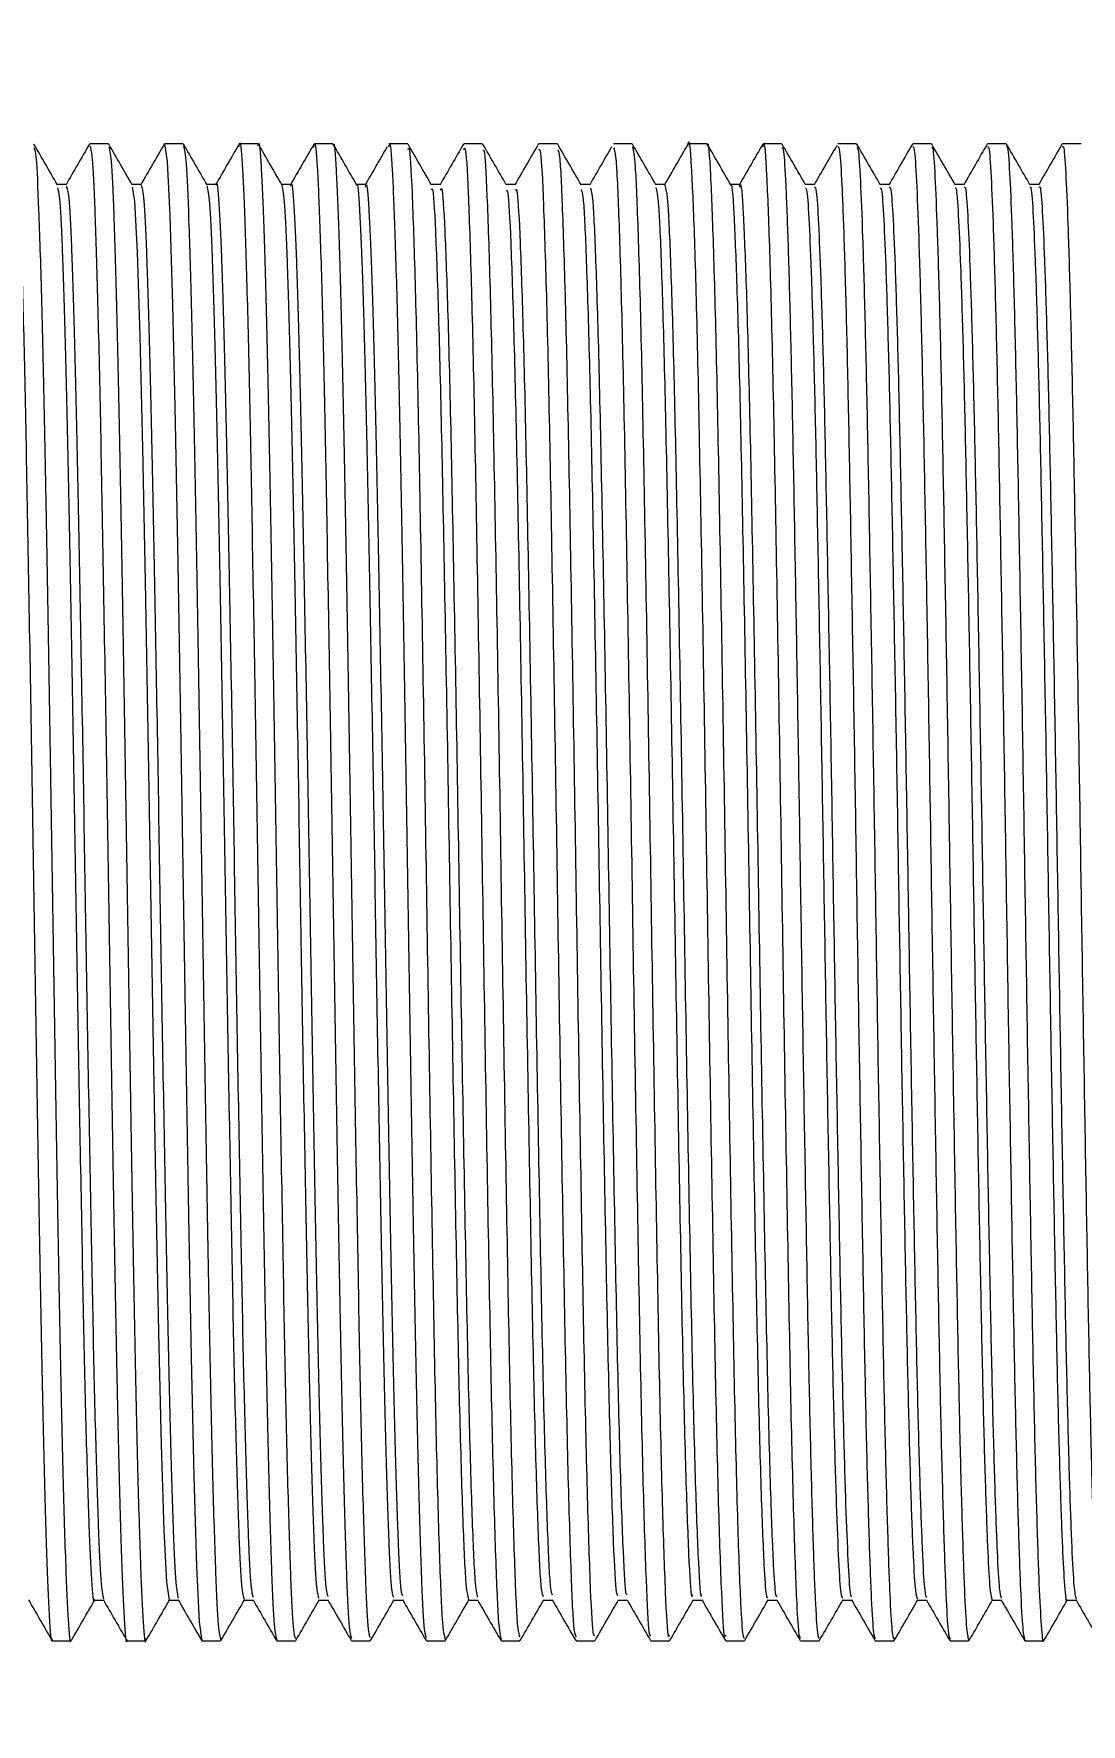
# Model space of a CAD drawing. Header units: millimetres. Extents: x 6878 to 9473, y 4568 to 6402.
# Drawn here: x 7124.35 to 7151.81, y 5615.6 to 5659.89 of the extents above; entities that cross this region are included whole.
import ezdxf

# ---------------------------------------------------------------- set-up
doc = ezdxf.new("R2010")
doc.units = ezdxf.units.MM
doc.header["$LTSCALE"] = 10
doc.styles.add('SLDTEXTSTYLE0', font='TXT', dxfattribs={"width": 0.75})
doc.dimstyles.new('SLDDIMSTYLE16', dxfattribs={"dimscale": 15, "dimtxt": 2.116667, "dimasz": 1.5, "dimexe": 0, "dimexo": 0.0625, "dimgap": 0.529167, "dimtad": 1, "dimdec": 0, "dimrnd": 1e-09, "dimzin": 12, "dimdsep": 46, "dimtxsty": 'SLDTEXTSTYLE0', "dimcen": 0.09, "dimadec": 0, "dimazin": 3, "dimtfac": 1, "dimtdec": 0, "dimtmove": 0, "dimatfit": 0, "dimfxl": 1, "dimfrac": 2, "dimtolj": 1, "dimtzin": 12, "dimarcsym": 0})

# ---------------------------------------------------------------- blocks, each defined once
blk = doc.blocks.new('*D23')
at = {"color": 0, "lineweight": -2, "transparency": 16777216}
for p, q in [((7100.322, 5618.72), (7100.322, 5708.277)), ((7153.82, 5708.277), (7122.822, 5708.277)), ((7176.32, 5638.333), (7176.32, 5708.277))]:
    blk.add_line(p, q, dxfattribs=at)
at = {"color": 0, "transparency": 16777216}
for points in [[(7122.822, 5712.027), (7122.822, 5704.527), (7100.322, 5708.277)], [(7153.82, 5712.027), (7153.82, 5704.527), (7176.32, 5708.277)]]:
    blk.add_solid(points, dxfattribs=at)
at = {"layer": 'Defpoints', "color": 0, "transparency": 16777216}
for p in [(7100.322, 5708.277), (7176.32, 5637.395), (7100.322, 5617.783)]:
    blk.add_point(p, dxfattribs=at)
at = {"color": 0, "transparency": 16777216, "insert": (7144.422, 5732.089), "char_height": 31.75, "attachment_point": 5, "style": 'SLDTEXTSTYLE0'}
blk.add_mtext('\\A1;76', dxfattribs=at)
blk = doc.blocks.new('*D25')
at = {"color": 0, "lineweight": -2, "transparency": 16777216}
for p, q in [((7155.727, 5636.458), (7155.727, 5515.533)), ((7100.322, 5616.845), (7100.322, 5515.533)), ((7077.822, 5515.533), (6957.106, 5515.533)), ((7155.727, 5515.533), (7100.322, 5515.533)), ((7178.227, 5515.533), (7200.727, 5515.533))]:
    blk.add_line(p, q, dxfattribs=at)
at = {"color": 0, "transparency": 16777216}
for points in [[(7077.822, 5519.283), (7077.822, 5511.783), (7100.322, 5515.533)], [(7178.227, 5519.283), (7178.227, 5511.783), (7155.727, 5515.533)]]:
    blk.add_solid(points, dxfattribs=at)
at = {"layer": 'Defpoints', "color": 0, "transparency": 16777216}
for p in [(7155.727, 5637.395), (7100.322, 5617.783), (7100.322, 5515.533)]:
    blk.add_point(p, dxfattribs=at)
at = {"color": 0, "transparency": 16777216, "insert": (6984.888, 5539.346), "char_height": 31.75, "attachment_point": 5, "style": 'SLDTEXTSTYLE0'}
blk.add_mtext('\\A1;55', dxfattribs=at)

msp = doc.modelspace()

# ---------------------------------------------------------------- linework, layer by layer
at = {"lineweight": 0}
for p, q in [((7126.308, 5657.008), (7125.818, 5657.008)), ((7128.27, 5657.008), (7127.779, 5657.008)), ((7130.231, 5657.008), (7129.741, 5657.008)), ((7132.192, 5657.008), (7131.702, 5657.008)), ((7134.153, 5657.008), (7133.663, 5657.008)), ((7136.114, 5657.008), (7135.624, 5657.008)), ((7138.076, 5657.008), (7137.585, 5657.008)), ((7140.037, 5657.008), (7139.547, 5657.008)), ((7141.998, 5657.008), (7141.508, 5657.008)), ((7143.96, 5657.008), (7143.469, 5657.008)), ((7145.921, 5657.008), (7145.43, 5657.008)), ((7147.882, 5657.008), (7147.392, 5657.008)), ((7149.843, 5657.008), (7149.353, 5657.008)), ((7151.805, 5657.008), (7151.314, 5657.008)), ((7125.205, 5655.946), (7124.965, 5655.946)), ((7127.166, 5655.946), (7126.926, 5655.946)), ((7129.128, 5655.946), (7128.887, 5655.946)), ((7131.089, 5655.946), (7130.848, 5655.946)), ((7133.05, 5655.946), (7132.81, 5655.946)), ((7135.011, 5655.946), (7134.771, 5655.946)), ((7136.973, 5655.946), (7136.732, 5655.946)), ((7138.934, 5655.946), (7138.693, 5655.946)), ((7140.895, 5655.946), (7140.655, 5655.946)), ((7142.856, 5655.946), (7142.616, 5655.946)), ((7144.818, 5655.946), (7144.577, 5655.946)), ((7146.779, 5655.946), (7146.538, 5655.946)), ((7148.74, 5655.946), (7148.5, 5655.946)), ((7150.701, 5655.946), (7150.461, 5655.946)), ((7125.941, 5618.844), (7126.181, 5618.844)), ((7127.902, 5618.844), (7128.142, 5618.844)), ((7129.863, 5618.844), (7130.104, 5618.844)), ((7131.824, 5618.844), (7132.065, 5618.844)), ((7133.786, 5618.844), (7134.026, 5618.844)), ((7135.747, 5618.844), (7135.987, 5618.844)), ((7137.708, 5618.844), (7137.949, 5618.844)), ((7139.669, 5618.844), (7139.91, 5618.844)), ((7141.631, 5618.844), (7141.871, 5618.844)), ((7143.592, 5618.844), (7143.832, 5618.844)), ((7145.553, 5618.844), (7145.794, 5618.844)), ((7147.514, 5618.844), (7147.755, 5618.844)), ((7149.476, 5618.844), (7149.716, 5618.844)), ((7151.437, 5618.844), (7151.677, 5618.844)), ((7124.837, 5617.783), (7125.328, 5617.783)), ((7126.799, 5617.783), (7127.289, 5617.783)), ((7128.76, 5617.783), (7129.25, 5617.783)), ((7130.721, 5617.783), (7131.211, 5617.783)), ((7132.682, 5617.783), (7133.173, 5617.783)), ((7134.644, 5617.783), (7135.134, 5617.783)), ((7136.605, 5617.783), (7137.095, 5617.783)), ((7138.566, 5617.783), (7139.057, 5617.783)), ((7140.527, 5617.783), (7141.018, 5617.783)), ((7142.489, 5617.783), (7142.979, 5617.783)), ((7144.45, 5617.783), (7144.94, 5617.783)), ((7146.411, 5617.783), (7146.902, 5617.783)), ((7148.372, 5617.783), (7148.863, 5617.783)), ((7150.334, 5617.783), (7150.824, 5617.783))]:
    msp.add_line(p, q, dxfattribs=at)
at = {"lineweight": 0, "flags": 128}
for points in [[(7127.77, 5656.959), (7127.777, 5657.007), (7127.848, 5656.545), (7127.916, 5655.133), (7127.988, 5652.803), (7128.058, 5649.703), (7128.127, 5646.014), (7128.199, 5641.836), (7128.268, 5637.474), (7128.338, 5633.111), (7128.41, 5628.921), (7128.478, 5625.211), (7128.549, 5622.087), (7128.62, 5619.726), (7128.689, 5618.281), (7128.76, 5617.783), (7128.76, 5617.783)], [(7126.93, 5655.873), (7126.99, 5655.508), (7127.058, 5654.173), (7127.13, 5651.969), (7127.2, 5649.037), (7127.269, 5645.547), (7127.341, 5641.596), (7127.41, 5637.47), (7127.48, 5633.343), (7127.552, 5629.38), (7127.62, 5625.871), (7127.691, 5622.916), (7127.762, 5620.683), (7127.831, 5619.315), (7127.902, 5618.844), (7127.902, 5618.844)]]:
    msp.add_lwpolyline(points, dxfattribs=at)
at = {"lineweight": 0}
for points, knots in [([(7124.969, 5655.938), (7124.867, 5656.115), (7124.663, 5656.469), (7124.458, 5656.823), (7124.356, 5657)], [0, 0, 0, 0, 0.499996, 1, 1, 1, 1]), ([(7125.809, 5657), (7125.707, 5656.823), (7125.502, 5656.469), (7125.298, 5656.115), (7125.196, 5655.938)], [0, 0, 0, 0, 0.500004, 1, 1, 1, 1]), ([(7125.818, 5656.959), (7125.839, 5656.902), (7125.884, 5656.782), (7125.949, 5655.394), (7126.021, 5653.141), (7126.092, 5650.065), (7126.16, 5646.359), (7126.232, 5642.202), (7126.302, 5637.799), (7126.371, 5633.376), (7126.443, 5629.161), (7126.512, 5625.354), (7126.582, 5622.161), (7126.654, 5619.711), (7126.722, 5618.257), (7126.771, 5617.642), (7126.797, 5617.805), (7126.799, 5617.816)], [0, 0, 0, 0, 0.064136, 0.13513, 0.207111, 0.278914, 0.349973, 0.422068, 0.493606, 0.564871, 0.637001, 0.708233, 0.779808, 0.851893, 0.922937, 0.994766, 1, 1, 1, 1]), ([(7126.931, 5655.938), (7126.828, 5656.115), (7126.624, 5656.469), (7126.419, 5656.823), (7126.317, 5657)], [0, 0, 0, 0, 0.499996, 1, 1, 1, 1]), ([(7127.77, 5657), (7127.668, 5656.823), (7127.464, 5656.469), (7127.259, 5656.115), (7127.157, 5655.938)], [0, 0, 0, 0, 0.500004, 1, 1, 1, 1]), ([(7128.892, 5655.938), (7128.79, 5656.115), (7128.585, 5656.469), (7128.381, 5656.823), (7128.278, 5657)], [0, 0, 0, 0, 0.499996, 1, 1, 1, 1]), ([(7128.278, 5656.959), (7128.3, 5656.858), (7128.345, 5656.645), (7128.411, 5655.118), (7128.483, 5652.74), (7128.554, 5649.562), (7128.622, 5645.777), (7128.694, 5641.572), (7128.763, 5637.153), (7128.833, 5632.745), (7128.905, 5628.576), (7128.973, 5624.849), (7129.044, 5621.748), (7129.116, 5619.462), (7129.182, 5618.029), (7129.228, 5617.886), (7129.25, 5617.816)], [0, 0, 0, 0, 0.0660602, 0.1377315, 0.2104566, 0.2827331, 0.3545698, 0.4273536, 0.4993175, 0.5714518, 0.6442146, 0.7159468, 0.7883611, 0.8610235, 0.9326642, 1, 1, 1, 1]), ([(7129.732, 5657), (7129.629, 5656.823), (7129.425, 5656.469), (7129.22, 5656.115), (7129.118, 5655.938)], [0, 0, 0, 0, 0.500004, 1, 1, 1, 1]), ([(7129.732, 5656.932), (7129.735, 5656.96), (7129.763, 5657.163), (7129.814, 5656.581), (7129.882, 5655.149), (7129.954, 5652.732), (7130.025, 5649.564), (7130.093, 5645.776), (7130.165, 5641.572), (7130.234, 5637.153), (7130.304, 5632.745), (7130.376, 5628.576), (7130.444, 5624.849), (7130.515, 5621.748), (7130.587, 5619.462), (7130.653, 5618.029), (7130.699, 5617.886), (7130.721, 5617.816)], [0, 0, 0, 0, 0.011571, 0.082792, 0.153179, 0.224601, 0.295583, 0.366133, 0.437613, 0.508287, 0.579129, 0.650589, 0.721036, 0.792153, 0.863513, 0.933871, 1, 1, 1, 1]), ([(7130.231, 5656.959), (7130.233, 5656.975), (7130.26, 5657.135), (7130.31, 5656.498), (7130.378, 5655.005), (7130.45, 5652.526), (7130.52, 5649.307), (7130.588, 5645.482), (7130.661, 5641.256), (7130.73, 5636.829), (7130.8, 5632.432), (7130.872, 5628.288), (7130.94, 5624.601), (7131.011, 5621.551), (7131.082, 5619.331), (7131.147, 5617.988), (7131.191, 5617.89), (7131.211, 5617.845)], [0, 0, 0, 0, 0.007853, 0.079644, 0.150711, 0.22281, 0.294332, 0.365612, 0.437741, 0.50896, 0.58055, 0.652631, 0.723669, 0.79551, 0.867464, 0.93846, 1, 1, 1, 1]), ([(7130.853, 5655.938), (7130.751, 5656.115), (7130.546, 5656.469), (7130.342, 5656.823), (7130.24, 5657)], [0, 0, 0, 0, 0.499996, 1, 1, 1, 1]), ([(7131.693, 5657), (7131.591, 5656.823), (7131.386, 5656.469), (7131.182, 5656.115), (7131.079, 5655.938)], [0, 0, 0, 0, 0.500004, 1, 1, 1, 1]), ([(7131.693, 5656.91), (7131.698, 5656.947), (7131.728, 5657.142), (7131.781, 5656.51), (7131.849, 5655.001), (7131.921, 5652.527), (7131.991, 5649.307), (7132.059, 5645.482), (7132.132, 5641.256), (7132.2, 5636.829), (7132.271, 5632.432), (7132.343, 5628.288), (7132.411, 5624.601), (7132.482, 5621.551), (7132.553, 5619.331), (7132.618, 5617.988), (7132.662, 5617.89), (7132.682, 5617.845)], [0, 0, 0, 0, 0.016786, 0.08793, 0.158357, 0.229807, 0.300685, 0.371323, 0.442803, 0.513381, 0.584327, 0.655759, 0.726157, 0.797351, 0.868657, 0.939014, 1, 1, 1, 1]), ([(7132.201, 5656.973), (7132.202, 5656.979), (7132.227, 5657.1), (7132.276, 5656.409), (7132.344, 5654.856), (7132.416, 5652.315), (7132.486, 5649.048), (7132.555, 5645.186), (7132.627, 5640.938), (7132.696, 5636.506), (7132.766, 5632.119), (7132.838, 5628.001), (7132.906, 5624.356), (7132.977, 5621.359), (7133.049, 5619.205), (7133.111, 5617.949), (7133.154, 5617.893), (7133.173, 5617.868)], [0, 0, 0, 0, 0.004187, 0.07654, 0.148308, 0.221078, 0.293133, 0.365165, 0.437938, 0.50972, 0.582054, 0.65475, 0.726399, 0.798959, 0.871499, 0.943156, 1, 1, 1, 1]), ([(7132.814, 5655.938), (7132.712, 5656.115), (7132.508, 5656.469), (7132.303, 5656.823), (7132.201, 5657)], [0, 0, 0, 0, 0.499995, 1, 1, 1, 1]), ([(7133.663, 5656.933), (7133.667, 5656.957), (7133.695, 5657.109), (7133.747, 5656.422), (7133.815, 5654.852), (7133.887, 5652.316), (7133.957, 5649.047), (7134.026, 5645.186), (7134.098, 5640.938), (7134.167, 5636.506), (7134.237, 5632.119), (7134.309, 5628.001), (7134.377, 5624.356), (7134.448, 5621.359), (7134.52, 5619.205), (7134.582, 5617.949), (7134.625, 5617.893), (7134.644, 5617.868)], [0, 0, 0, 0, 0.013098, 0.084803, 0.155929, 0.228048, 0.299458, 0.370846, 0.442967, 0.514107, 0.585794, 0.65784, 0.728847, 0.800758, 0.872649, 0.943664, 1, 1, 1, 1]), ([(7134.776, 5655.938), (7134.673, 5656.115), (7134.469, 5656.469), (7134.264, 5656.823), (7134.162, 5657)], [0, 0, 0, 0, 0.499996, 1, 1, 1, 1]), ([(7135.615, 5657), (7135.513, 5656.823), (7135.309, 5656.469), (7135.104, 5656.115), (7135.002, 5655.938)], [0, 0, 0, 0, 0.500004, 1, 1, 1, 1]), ([(7136.737, 5655.938), (7136.635, 5656.115), (7136.43, 5656.469), (7136.226, 5656.823), (7136.124, 5657)], [0, 0, 0, 0, 0.499996, 1, 1, 1, 1]), ([(7137.577, 5657), (7137.474, 5656.823), (7137.27, 5656.469), (7137.065, 5656.115), (7136.963, 5655.938)], [0, 0, 0, 0, 0.500004, 1, 1, 1, 1]), ([(7138.698, 5655.938), (7138.596, 5656.115), (7138.391, 5656.469), (7138.187, 5656.823), (7138.085, 5657)], [0, 0, 0, 0, 0.499996, 1, 1, 1, 1]), ([(7140.659, 5655.938), (7140.557, 5656.115), (7140.353, 5656.469), (7140.148, 5656.823), (7140.046, 5657)], [0, 0, 0, 0, 0.499996, 1, 1, 1, 1]), ([(7141.499, 5657), (7141.397, 5656.823), (7141.192, 5656.469), (7140.988, 5656.115), (7140.886, 5655.938)], [0, 0, 0, 0, 0.500004, 1, 1, 1, 1]), ([(7141.499, 5656.95), (7141.501, 5656.97), (7141.53, 5657.226), (7141.586, 5656.534), (7141.663, 5654.811), (7141.745, 5651.854), (7141.821, 5648.001), (7141.901, 5643.469), (7141.981, 5638.55), (7142.058, 5633.553), (7142.14, 5628.813), (7142.216, 5624.612), (7142.296, 5621.21), (7142.376, 5618.914), (7142.438, 5617.784), (7142.477, 5617.903), (7142.489, 5617.939)], [0, 0, 0, 0, 0.00701, 0.087115, 0.166439, 0.246836, 0.326172, 0.40626, 0.486321, 0.565679, 0.646075, 0.72538, 0.805511, 0.885524, 0.96492, 1, 1, 1, 1]), ([(7142.007, 5656.975), (7142.008, 5656.981), (7142.036, 5657.141), (7142.09, 5656.291), (7142.167, 5654.374), (7142.249, 5651.235), (7142.325, 5647.245), (7142.406, 5642.626), (7142.485, 5637.669), (7142.562, 5632.693), (7142.644, 5628.026), (7142.72, 5623.948), (7142.801, 5620.723), (7142.873, 5618.776), (7142.931, 5617.865), (7142.965, 5617.862), (7142.979, 5617.86)], [0, 0, 0, 0, 0.0033613, 0.0846525, 0.1656249, 0.2474339, 0.3280915, 0.409809, 0.4910392, 0.5720694, 0.6538611, 0.7345114, 0.8162562, 0.8974222, 0.9581468, 1, 1, 1, 1]), ([(7142.621, 5655.938), (7142.518, 5656.115), (7142.314, 5656.469), (7142.11, 5656.823), (7142.007, 5657)], [0, 0, 0, 0, 0.499996, 1, 1, 1, 1]), ([(7143.46, 5657), (7143.358, 5656.823), (7143.154, 5656.469), (7142.949, 5656.115), (7142.847, 5655.938)], [0, 0, 0, 0, 0.500004, 1, 1, 1, 1]), ([(7143.469, 5656.926), (7143.473, 5656.952), (7143.504, 5657.149), (7143.561, 5656.307), (7143.638, 5654.369), (7143.72, 5651.236), (7143.796, 5647.244), (7143.877, 5642.626), (7143.956, 5637.669), (7144.033, 5632.693), (7144.115, 5628.026), (7144.191, 5623.948), (7144.272, 5620.723), (7144.344, 5618.776), (7144.402, 5617.865), (7144.436, 5617.862), (7144.45, 5617.86)], [0, 0, 0, 0, 0.012266, 0.092831, 0.17308, 0.254158, 0.334095, 0.415082, 0.495587, 0.575893, 0.656954, 0.736884, 0.817898, 0.898339, 0.958521, 1, 1, 1, 1]), ([(7144.582, 5655.938), (7144.48, 5656.115), (7144.275, 5656.469), (7144.071, 5656.823), (7143.969, 5657)], [0, 0, 0, 0, 0.499996, 1, 1, 1, 1]), ([(7145.399, 5656.961), (7145.305, 5656.797), (7145.107, 5656.456), (7144.91, 5656.115), (7144.808, 5655.938)], [0, 0, 0, 0, 0.48121, 1, 1, 1, 1]), ([(7146.543, 5655.938), (7146.441, 5656.115), (7146.236, 5656.469), (7146.032, 5656.823), (7145.93, 5657)], [0, 0, 0, 0, 0.499996, 1, 1, 1, 1]), ([(7147.383, 5657), (7147.281, 5656.823), (7147.076, 5656.469), (7146.872, 5656.115), (7146.769, 5655.938)], [0, 0, 0, 0, 0.500004, 1, 1, 1, 1]), ([(7148.504, 5655.938), (7148.402, 5656.115), (7148.198, 5656.469), (7147.993, 5656.823), (7147.891, 5657)], [0, 0, 0, 0, 0.499996, 1, 1, 1, 1]), ([(7149.344, 5657), (7149.242, 5656.823), (7149.037, 5656.469), (7148.833, 5656.115), (7148.731, 5655.938)], [0, 0, 0, 0, 0.500004, 1, 1, 1, 1]), ([(7150.466, 5655.938), (7150.363, 5656.115), (7150.159, 5656.469), (7149.955, 5656.823), (7149.852, 5657)], [0, 0, 0, 0, 0.499996, 1, 1, 1, 1]), ([(7151.305, 5657), (7151.203, 5656.823), (7150.999, 5656.469), (7150.794, 5656.115), (7150.692, 5655.938)], [0, 0, 0, 0, 0.500005, 1, 1, 1, 1]), ([(7151.314, 5656.918), (7151.324, 5656.937), (7151.354, 5656.995), (7151.402, 5656.334), (7151.46, 5654.999), (7151.52, 5652.99), (7151.58, 5650.43), (7151.637, 5647.403), (7151.698, 5644.015), (7151.758, 5640.386), (7151.816, 5636.655), (7151.875, 5632.949), (7151.936, 5629.396), (7151.994, 5626.139), (7152.052, 5623.284), (7152.113, 5620.937), (7152.173, 5619.165), (7152.23, 5618.123), (7152.272, 5617.683), (7152.293, 5617.799), (7152.295, 5617.808)], [0, 0, 0, 0, 0.028779, 0.08914, 0.149103, 0.20992, 0.270557, 0.330394, 0.391043, 0.451854, 0.511805, 0.572182, 0.633061, 0.693344, 0.753369, 0.81421, 0.874793, 0.934638, 0.995334, 1, 1, 1, 1]), ([(7123.857, 5656.933), (7123.876, 5656.898), (7123.92, 5656.822), (7123.983, 5655.523), (7124.055, 5653.336), (7124.126, 5650.312), (7124.194, 5646.646), (7124.266, 5642.515), (7124.336, 5638.123), (7124.405, 5633.693), (7124.477, 5629.456), (7124.546, 5625.613), (7124.616, 5622.369), (7124.688, 5619.861), (7124.756, 5618.329), (7124.807, 5617.668), (7124.834, 5617.825), (7124.837, 5617.845)], [0, 0, 0, 0, 0.058939, 0.129943, 0.201867, 0.273744, 0.344764, 0.416829, 0.488469, 0.559646, 0.631773, 0.703104, 0.774572, 0.846682, 0.917776, 0.989525, 1, 1, 1, 1]), ([(7124.356, 5656.91), (7124.374, 5656.857), (7124.416, 5656.736), (7124.478, 5655.39), (7124.55, 5653.142), (7124.621, 5650.065), (7124.689, 5646.359), (7124.761, 5642.202), (7124.831, 5637.799), (7124.9, 5633.376), (7124.973, 5629.161), (7125.041, 5625.354), (7125.111, 5622.161), (7125.183, 5619.711), (7125.251, 5618.257), (7125.3, 5617.642), (7125.326, 5617.805), (7125.328, 5617.816)], [0, 0, 0, 0, 0.055556, 0.1272, 0.199842, 0.272302, 0.344013, 0.416769, 0.488963, 0.560882, 0.633673, 0.705558, 0.777789, 0.850535, 0.92223, 0.994718, 1, 1, 1, 1]), ([(7126.317, 5656.932), (7126.337, 5656.856), (7126.381, 5656.692), (7126.445, 5655.257), (7126.517, 5652.943), (7126.587, 5649.815), (7126.656, 5646.069), (7126.728, 5641.888), (7126.797, 5637.476), (7126.867, 5633.06), (7126.939, 5628.868), (7127.007, 5625.099), (7127.078, 5621.956), (7127.15, 5619.57), (7127.217, 5618.176), (7127.268, 5617.616), (7127.295, 5617.822), (7127.298, 5617.845)], [0, 0, 0, 0, 0.060258, 0.13126, 0.203291, 0.275011, 0.346128, 0.418245, 0.489674, 0.561044, 0.633169, 0.70432, 0.775994, 0.848046, 0.919058, 0.99096, 1, 1, 1, 1]), ([(7133.614, 5656.93), (7133.525, 5656.777), (7133.334, 5656.446), (7133.143, 5656.115), (7133.041, 5655.938)], [0, 0, 0, 0, 0.465048, 1, 1, 1, 1]), ([(7134.162, 5656.858), (7134.171, 5656.881), (7134.207, 5656.972), (7134.267, 5655.846), (7134.347, 5653.547), (7134.427, 5650.131), (7134.503, 5645.922), (7134.585, 5641.177), (7134.662, 5636.179), (7134.742, 5631.263), (7134.822, 5626.74), (7134.898, 5622.885), (7134.98, 5619.989), (7135.056, 5618.121), (7135.108, 5617.909), (7135.134, 5617.805)], [0, 0, 0, 0, 0.027631, 0.108457, 0.189942, 0.271516, 0.352274, 0.434133, 0.514921, 0.596454, 0.677984, 0.758775, 0.840634, 0.921389, 1, 1, 1, 1]), ([(7135.624, 5656.85), (7135.636, 5656.886), (7135.675, 5656.999), (7135.738, 5655.855), (7135.818, 5653.545), (7135.898, 5650.131), (7135.974, 5645.922), (7136.056, 5641.177), (7136.133, 5636.179), (7136.213, 5631.263), (7136.293, 5626.74), (7136.369, 5622.885), (7136.451, 5619.989), (7136.527, 5618.121), (7136.579, 5617.909), (7136.605, 5617.805)], [0, 0, 0, 0, 0.036381, 0.116479, 0.197231, 0.278071, 0.358103, 0.439225, 0.519286, 0.600086, 0.680882, 0.760945, 0.842068, 0.922097, 1, 1, 1, 1]), ([(7136.124, 5656.841), (7136.137, 5656.846), (7136.178, 5656.86), (7136.241, 5655.525), (7136.322, 5653.017), (7136.401, 5649.443), (7136.479, 5645.118), (7136.56, 5640.307), (7136.636, 5635.299), (7136.718, 5630.433), (7136.796, 5626.008), (7136.874, 5622.296), (7136.955, 5619.593), (7137.026, 5617.997), (7137.074, 5617.922), (7137.095, 5617.888)], [0, 0, 0, 0, 0.041919, 0.122608, 0.204301, 0.285623, 0.366594, 0.448422, 0.529097, 0.610821, 0.692083, 0.773111, 0.854923, 0.935589, 1, 1, 1, 1]), ([(7137.585, 5656.859), (7137.602, 5656.869), (7137.646, 5656.898), (7137.712, 5655.532), (7137.793, 5653.015), (7137.872, 5649.444), (7137.95, 5645.118), (7138.031, 5640.307), (7138.107, 5635.299), (7138.188, 5630.433), (7138.267, 5626.008), (7138.345, 5622.296), (7138.426, 5619.593), (7138.497, 5617.997), (7138.545, 5617.922), (7138.566, 5617.888)], [0, 0, 0, 0, 0.050624, 0.13058, 0.21153, 0.292113, 0.372349, 0.453434, 0.533376, 0.614357, 0.694881, 0.775173, 0.856241, 0.936174, 1, 1, 1, 1]), ([(7138.085, 5656.864), (7138.103, 5656.827), (7138.148, 5656.738), (7138.216, 5655.165), (7138.298, 5652.456), (7138.376, 5648.732), (7138.454, 5644.301), (7138.535, 5639.431), (7138.612, 5634.423), (7138.693, 5629.616), (7138.771, 5625.298), (7138.85, 5621.738), (7138.93, 5619.234), (7138.997, 5617.885), (7139.04, 5617.92), (7139.057, 5617.933)], [0, 0, 0, 0, 0.056181, 0.136854, 0.218675, 0.299687, 0.380974, 0.462692, 0.543375, 0.625212, 0.706169, 0.787515, 0.8692, 0.949899, 1, 1, 1, 1]), ([(7139.5, 5656.934), (7139.41, 5656.779), (7139.218, 5656.447), (7139.027, 5656.115), (7138.924, 5655.938)], [0, 0, 0, 0, 0.466929, 1, 1, 1, 1]), ([(7139.547, 5656.906), (7139.568, 5656.869), (7139.616, 5656.785), (7139.687, 5655.171), (7139.769, 5652.454), (7139.847, 5648.733), (7139.925, 5644.301), (7140.006, 5639.431), (7140.082, 5634.423), (7140.164, 5629.616), (7140.241, 5625.298), (7140.321, 5621.738), (7140.401, 5619.234), (7140.468, 5617.885), (7140.511, 5617.92), (7140.527, 5617.933)], [0, 0, 0, 0, 0.0648, 0.144736, 0.225811, 0.306083, 0.386628, 0.467599, 0.547545, 0.628635, 0.708853, 0.789456, 0.870395, 0.950356, 1, 1, 1, 1]), ([(7140.046, 5656.926), (7140.069, 5656.824), (7140.119, 5656.605), (7140.192, 5654.768), (7140.274, 5651.865), (7140.35, 5647.998), (7140.43, 5643.47), (7140.51, 5638.55), (7140.587, 5633.553), (7140.669, 5628.813), (7140.745, 5624.612), (7140.825, 5621.21), (7140.905, 5618.914), (7140.967, 5617.784), (7141.006, 5617.903), (7141.018, 5617.939)], [0, 0, 0, 0, 0.070434, 0.151208, 0.233074, 0.313859, 0.395411, 0.476935, 0.557742, 0.639608, 0.720362, 0.801957, 0.883433, 0.964279, 1, 1, 1, 1]), ([(7143.969, 5656.916), (7143.981, 5656.9), (7144.014, 5656.86), (7144.064, 5656.004), (7144.123, 5654.468), (7144.184, 5652.283), (7144.243, 5649.574), (7144.3, 5646.429), (7144.361, 5642.955), (7144.421, 5639.282), (7144.478, 5635.546), (7144.538, 5631.872), (7144.599, 5628.394), (7144.656, 5625.246), (7144.716, 5622.531), (7144.776, 5620.343), (7144.835, 5618.794), (7144.889, 5617.9), (7144.924, 5617.861), (7144.94, 5617.844)], [0, 0, 0, 0, 0.038118, 0.098686, 0.15952, 0.220952, 0.281875, 0.342372, 0.403737, 0.464935, 0.525315, 0.586506, 0.647875, 0.70838, 0.769292, 0.830725, 0.89157, 0.952129, 1, 1, 1, 1]), ([(7145.43, 5656.944), (7145.446, 5656.929), (7145.482, 5656.894), (7145.535, 5656.008), (7145.594, 5654.467), (7145.655, 5652.284), (7145.714, 5649.574), (7145.771, 5646.43), (7145.832, 5642.955), (7145.892, 5639.282), (7145.949, 5635.546), (7146.009, 5631.872), (7146.07, 5628.394), (7146.127, 5625.246), (7146.186, 5622.531), (7146.247, 5620.343), (7146.306, 5618.794), (7146.36, 5617.9), (7146.395, 5617.861), (7146.411, 5617.844)], [0, 0, 0, 0, 0.046826, 0.106846, 0.167129, 0.228005, 0.288376, 0.348326, 0.409135, 0.469779, 0.529613, 0.590249, 0.651062, 0.711021, 0.771381, 0.832257, 0.892552, 0.952562, 1, 1, 1, 1]), ([(7145.93, 5656.91), (7145.94, 5656.908), (7145.971, 5656.9), (7146.02, 5656.119), (7146.078, 5654.652), (7146.139, 5652.524), (7146.198, 5649.864), (7146.256, 5646.757), (7146.316, 5643.311), (7146.377, 5639.651), (7146.434, 5635.915), (7146.493, 5632.229), (7146.554, 5628.725), (7146.612, 5625.539), (7146.671, 5622.778), (7146.732, 5620.533), (7146.791, 5618.918), (7146.846, 5617.939), (7146.884, 5617.858), (7146.902, 5617.821)], [0, 0, 0, 0, 0.0320688, 0.0927451, 0.1534608, 0.2148828, 0.2759041, 0.3363378, 0.397658, 0.4589216, 0.5193154, 0.5804278, 0.6418281, 0.7024248, 0.7632254, 0.8246556, 0.8856074, 0.946084, 1, 1, 1, 1]), ([(7147.392, 5656.929), (7147.405, 5656.929), (7147.439, 5656.929), (7147.491, 5656.124), (7147.549, 5654.65), (7147.61, 5652.524), (7147.669, 5649.864), (7147.727, 5646.757), (7147.787, 5643.311), (7147.847, 5639.651), (7147.905, 5635.915), (7147.964, 5632.229), (7148.025, 5628.725), (7148.083, 5625.539), (7148.142, 5622.778), (7148.203, 5620.533), (7148.262, 5618.918), (7148.317, 5617.939), (7148.355, 5617.858), (7148.372, 5617.821)], [0, 0, 0, 0, 0.04082, 0.100948, 0.161115, 0.221981, 0.282451, 0.342338, 0.403104, 0.463814, 0.523661, 0.584221, 0.645066, 0.705115, 0.765366, 0.826241, 0.886642, 0.946571, 1, 1, 1, 1]), ([(7147.891, 5656.912), (7147.9, 5656.918), (7147.928, 5656.938), (7147.975, 5656.227), (7148.033, 5654.829), (7148.094, 5652.759), (7148.154, 5650.149), (7148.211, 5647.082), (7148.271, 5643.664), (7148.332, 5640.019), (7148.389, 5636.285), (7148.449, 5632.588), (7148.509, 5629.059), (7148.568, 5625.837), (7148.626, 5623.029), (7148.687, 5620.729), (7148.746, 5619.048), (7148.803, 5617.979), (7148.843, 5617.853), (7148.863, 5617.79)], [0, 0, 0, 0, 0.0260166, 0.0868137, 0.1474133, 0.2088144, 0.2699244, 0.3303188, 0.391584, 0.4529028, 0.513335, 0.5743589, 0.6357804, 0.6964924, 0.7571722, 0.8185892, 0.8796372, 0.9400569, 1, 1, 1, 1]), ([(7149.353, 5656.92), (7149.365, 5656.932), (7149.396, 5656.963), (7149.446, 5656.233), (7149.504, 5654.827), (7149.565, 5652.76), (7149.625, 5650.149), (7149.682, 5647.082), (7149.742, 5643.664), (7149.803, 5640.019), (7149.86, 5636.285), (7149.92, 5632.588), (7149.98, 5629.059), (7150.039, 5625.837), (7150.097, 5623.029), (7150.158, 5620.729), (7150.217, 5619.048), (7150.274, 5617.979), (7150.314, 5617.853), (7150.334, 5617.79)], [0, 0, 0, 0, 0.034804, 0.095052, 0.155105, 0.215952, 0.276511, 0.336361, 0.397073, 0.457839, 0.517726, 0.578199, 0.639066, 0.699231, 0.759363, 0.820226, 0.880723, 0.940598, 1, 1, 1, 1]), ([(7149.852, 5656.921), (7149.859, 5656.932), (7149.886, 5656.974), (7149.931, 5656.327), (7149.989, 5655.001), (7150.049, 5652.989), (7150.109, 5650.43), (7150.167, 5647.403), (7150.227, 5644.015), (7150.287, 5640.386), (7150.345, 5636.655), (7150.404, 5632.949), (7150.465, 5629.396), (7150.524, 5626.139), (7150.581, 5623.284), (7150.642, 5620.937), (7150.702, 5619.165), (7150.759, 5618.123), (7150.801, 5617.683), (7150.822, 5617.799), (7150.824, 5617.808)], [0, 0, 0, 0, 0.019959, 0.080868, 0.141376, 0.202745, 0.263933, 0.324313, 0.385513, 0.446876, 0.507372, 0.568297, 0.629728, 0.690559, 0.75113, 0.812523, 0.873656, 0.934044, 0.995292, 1, 1, 1, 1]), ([(7129.128, 5655.929), (7129.128, 5655.935), (7129.153, 5656.091), (7129.202, 5655.529), (7129.269, 5654.191), (7129.341, 5651.901), (7129.412, 5648.905), (7129.48, 5645.323), (7129.553, 5641.346), (7129.621, 5637.166), (7129.691, 5632.997), (7129.763, 5629.054), (7129.831, 5625.529), (7129.902, 5622.594), (7129.974, 5620.437), (7130.037, 5619.123), (7130.08, 5618.989), (7130.099, 5618.929)], [0, 0, 0, 0, 0.002659, 0.075206, 0.146904, 0.219656, 0.291959, 0.363823, 0.436634, 0.508624, 0.580786, 0.653576, 0.725335, 0.797776, 0.870465, 0.942133, 1, 1, 1, 1]), ([(7124.969, 5655.852), (7124.987, 5655.802), (7125.029, 5655.688), (7125.091, 5654.416), (7125.163, 5652.29), (7125.234, 5649.379), (7125.302, 5645.873), (7125.374, 5641.942), (7125.444, 5637.777), (7125.513, 5633.593), (7125.585, 5629.606), (7125.654, 5626.006), (7125.724, 5622.986), (7125.796, 5620.668), (7125.864, 5619.293), (7125.913, 5618.711), (7125.939, 5618.866), (7125.94, 5618.876)], [0, 0, 0, 0, 0.055232, 0.1269, 0.199565, 0.272049, 0.343783, 0.416563, 0.48878, 0.560721, 0.633536, 0.705445, 0.777699, 0.850469, 0.922187, 0.994699, 1, 1, 1, 1]), ([(7125.205, 5655.9), (7125.226, 5655.846), (7125.271, 5655.733), (7125.337, 5654.42), (7125.408, 5652.289), (7125.479, 5649.38), (7125.547, 5645.873), (7125.62, 5641.942), (7125.689, 5637.777), (7125.758, 5633.594), (7125.831, 5629.606), (7125.899, 5626.008), (7125.969, 5622.978), (7126.041, 5620.698), (7126.108, 5619.211), (7126.154, 5618.987), (7126.176, 5618.877)], [0, 0, 0, 0, 0.0647389, 0.1363993, 0.2090574, 0.2815344, 0.3532616, 0.4260342, 0.4982446, 0.570179, 0.6429865, 0.714888, 0.7871352, 0.859898, 0.9316094, 1, 1, 1, 1]), ([(7127.166, 5655.93), (7127.189, 5655.851), (7127.236, 5655.693), (7127.303, 5654.294), (7127.375, 5652.101), (7127.446, 5649.143), (7127.514, 5645.599), (7127.586, 5641.644), (7127.655, 5637.471), (7127.725, 5633.295), (7127.797, 5629.329), (7127.865, 5625.767), (7127.936, 5622.784), (7128.008, 5620.565), (7128.073, 5619.166), (7128.117, 5618.989), (7128.138, 5618.905)], [0, 0, 0, 0, 0.069971, 0.141643, 0.214353, 0.286749, 0.358536, 0.431333, 0.503435, 0.575478, 0.648282, 0.720104, 0.792454, 0.865185, 0.936867, 1, 1, 1, 1]), ([(7128.892, 5655.898), (7128.913, 5655.802), (7128.958, 5655.602), (7129.024, 5654.159), (7129.096, 5651.91), (7129.166, 5648.903), (7129.235, 5645.323), (7129.307, 5641.346), (7129.376, 5637.166), (7129.446, 5632.997), (7129.518, 5629.054), (7129.586, 5625.528), (7129.657, 5622.595), (7129.729, 5620.433), (7129.795, 5619.077), (7129.841, 5618.942), (7129.863, 5618.876)], [0, 0, 0, 0, 0.065763, 0.137457, 0.210205, 0.282505, 0.354364, 0.427171, 0.499158, 0.571315, 0.644101, 0.715856, 0.788294, 0.860979, 0.932643, 1, 1, 1, 1]), ([(7130.853, 5655.929), (7130.876, 5655.805), (7130.923, 5655.557), (7130.99, 5654.023), (7131.063, 5651.714), (7131.133, 5648.66), (7131.201, 5645.045), (7131.274, 5641.047), (7131.342, 5636.86), (7131.412, 5632.7), (7131.485, 5628.781), (7131.553, 5625.293), (7131.624, 5622.409), (7131.695, 5620.309), (7131.76, 5619.039), (7131.804, 5618.946), (7131.824, 5618.903)], [0, 0, 0, 0, 0.071016, 0.142749, 0.215524, 0.287717, 0.359665, 0.43247, 0.504357, 0.576618, 0.649375, 0.721079, 0.793593, 0.866222, 0.937883, 1, 1, 1, 1]), ([(7131.089, 5655.9), (7131.091, 5655.915), (7131.118, 5656.067), (7131.168, 5655.464), (7131.236, 5654.051), (7131.308, 5651.707), (7131.378, 5648.662), (7131.447, 5645.045), (7131.519, 5641.047), (7131.588, 5636.86), (7131.658, 5632.7), (7131.73, 5628.78), (7131.798, 5625.294), (7131.869, 5622.408), (7131.941, 5620.313), (7132.002, 5619.082), (7132.043, 5618.987), (7132.06, 5618.947)], [0, 0, 0, 0, 0.007946, 0.08042, 0.152163, 0.224947, 0.29715, 0.369108, 0.441923, 0.513819, 0.58609, 0.658857, 0.730571, 0.803095, 0.875733, 0.947405, 1, 1, 1, 1]), ([(7132.814, 5655.915), (7132.816, 5655.921), (7132.841, 5656.033), (7132.889, 5655.379), (7132.957, 5653.911), (7133.029, 5651.507), (7133.099, 5648.417), (7133.168, 5644.765), (7133.24, 5640.746), (7133.309, 5636.554), (7133.379, 5632.405), (7133.451, 5628.51), (7133.519, 5625.061), (7133.59, 5622.227), (7133.662, 5620.189), (7133.724, 5619.001), (7133.767, 5618.948), (7133.786, 5618.925)], [0, 0, 0, 0, 0.003581, 0.075978, 0.14779, 0.220604, 0.292703, 0.364779, 0.437596, 0.509422, 0.5818, 0.65454, 0.726233, 0.798837, 0.871421, 0.943121, 1, 1, 1, 1]), ([(7133.05, 5655.876), (7133.054, 5655.898), (7133.083, 5656.041), (7133.134, 5655.392), (7133.202, 5653.908), (7133.274, 5651.508), (7133.344, 5648.417), (7133.413, 5644.765), (7133.485, 5640.746), (7133.554, 5636.554), (7133.624, 5632.405), (7133.696, 5628.51), (7133.764, 5625.062), (7133.835, 5622.226), (7133.907, 5620.194), (7133.966, 5619.042), (7134.006, 5618.983), (7134.021, 5618.96)], [0, 0, 0, 0, 0.013241, 0.08563, 0.157434, 0.230241, 0.302333, 0.374401, 0.447211, 0.519029, 0.5914, 0.664133, 0.735818, 0.808415, 0.880991, 0.952684, 1, 1, 1, 1]), ([(7134.776, 5655.805), (7134.785, 5655.826), (7134.82, 5655.911), (7134.88, 5654.846), (7134.96, 5652.673), (7135.04, 5649.441), (7135.116, 5645.461), (7135.198, 5640.972), (7135.275, 5636.245), (7135.355, 5631.595), (7135.435, 5627.317), (7135.511, 5623.67), (7135.593, 5620.931), (7135.669, 5619.164), (7135.721, 5618.964), (7135.747, 5618.865)], [0, 0, 0, 0, 0.027121, 0.107989, 0.189517, 0.271134, 0.351934, 0.433836, 0.514667, 0.596242, 0.677815, 0.758648, 0.84055, 0.921348, 1, 1, 1, 1]), ([(7135.011, 5655.797), (7135.023, 5655.831), (7135.062, 5655.938), (7135.125, 5654.856), (7135.205, 5652.671), (7135.285, 5649.442), (7135.361, 5645.461), (7135.443, 5640.972), (7135.52, 5636.245), (7135.6, 5631.595), (7135.68, 5627.317), (7135.756, 5623.669), (7135.838, 5620.936), (7135.911, 5619.218), (7135.96, 5619.02), (7135.983, 5618.929)], [0, 0, 0, 0, 0.0367373, 0.1175927, 0.1991082, 0.2807124, 0.3615, 0.4433891, 0.5242072, 0.6057701, 0.6873298, 0.7681503, 0.8500393, 0.9308248, 1, 1, 1, 1]), ([(7136.737, 5655.788), (7136.751, 5655.792), (7136.791, 5655.805), (7136.854, 5654.543), (7136.935, 5652.171), (7137.014, 5648.791), (7137.092, 5644.7), (7137.173, 5640.149), (7137.249, 5635.412), (7137.33, 5630.809), (7137.409, 5626.624), (7137.487, 5623.113), (7137.568, 5620.557), (7137.639, 5619.047), (7137.687, 5618.976), (7137.708, 5618.944)], [0, 0, 0, 0, 0.0415077, 0.1222309, 0.2039586, 0.2853157, 0.3663222, 0.4481852, 0.5288948, 0.610654, 0.6919508, 0.7730139, 0.8548606, 0.9355614, 1, 1, 1, 1]), ([(7136.973, 5655.805), (7136.989, 5655.815), (7137.033, 5655.842), (7137.1, 5654.55), (7137.18, 5652.169), (7137.259, 5648.791), (7137.337, 5644.7), (7137.418, 5640.15), (7137.495, 5635.412), (7137.576, 5630.809), (7137.654, 5626.625), (7137.732, 5623.112), (7137.814, 5620.563), (7137.881, 5619.092), (7137.926, 5619.016), (7137.944, 5618.984)], [0, 0, 0, 0, 0.051109, 0.131829, 0.213554, 0.294908, 0.375912, 0.457772, 0.538479, 0.620235, 0.701529, 0.78259, 0.864434, 0.945132, 1, 1, 1, 1]), ([(7138.698, 5655.808), (7138.716, 5655.774), (7138.761, 5655.689), (7138.829, 5654.203), (7138.911, 5651.641), (7138.989, 5648.119), (7139.067, 5643.927), (7139.148, 5639.32), (7139.224, 5634.584), (7139.306, 5630.037), (7139.383, 5625.953), (7139.463, 5622.585), (7139.543, 5620.217), (7139.61, 5618.941), (7139.653, 5618.974), (7139.669, 5618.987)], [0, 0, 0, 0, 0.0558566, 0.136557, 0.2184067, 0.2994467, 0.3807617, 0.4625074, 0.5432182, 0.6250831, 0.7060682, 0.7874423, 0.8691554, 0.9498814, 1, 1, 1, 1]), ([(7138.934, 5655.85), (7138.955, 5655.815), (7139.004, 5655.735), (7139.075, 5654.209), (7139.156, 5651.639), (7139.234, 5648.119), (7139.313, 5643.927), (7139.393, 5639.32), (7139.47, 5634.584), (7139.551, 5630.037), (7139.629, 5625.954), (7139.708, 5622.584), (7139.788, 5620.225), (7139.852, 5618.978), (7139.892, 5618.996), (7139.905, 5619.003)], [0, 0, 0, 0, 0.065423, 0.146126, 0.227979, 0.309023, 0.390341, 0.47209, 0.552804, 0.634672, 0.71566, 0.797038, 0.878754, 0.959483, 1, 1, 1, 1]), ([(7140.659, 5655.866), (7140.682, 5655.77), (7140.732, 5655.564), (7140.805, 5653.827), (7140.886, 5651.082), (7140.963, 5647.424), (7141.043, 5643.141), (7141.123, 5638.488), (7141.2, 5633.761), (7141.282, 5629.277), (7141.358, 5625.304), (7141.438, 5622.086), (7141.518, 5619.915), (7141.58, 5618.846), (7141.619, 5618.958), (7141.631, 5618.992)], [0, 0, 0, 0, 0.07016, 0.150956, 0.232845, 0.313653, 0.395228, 0.476775, 0.557605, 0.639493, 0.72027, 0.801889, 0.883387, 0.964256, 1, 1, 1, 1]), ([(7140.895, 5655.932), (7140.921, 5655.828), (7140.974, 5655.618), (7141.05, 5653.832), (7141.132, 5651.081), (7141.208, 5647.424), (7141.288, 5643.141), (7141.368, 5638.488), (7141.445, 5633.761), (7141.527, 5629.277), (7141.603, 5625.305), (7141.683, 5622.083), (7141.763, 5619.924), (7141.822, 5618.872), (7141.858, 5618.961), (7141.866, 5618.983)], [0, 0, 0, 0, 0.0796273, 0.1604367, 0.2423396, 0.3231614, 0.4047502, 0.4863105, 0.5671541, 0.6490559, 0.7298465, 0.8114787, 0.8929904, 0.973873, 1, 1, 1, 1]), ([(7142.621, 5655.918), (7142.622, 5655.923), (7142.649, 5656.072), (7142.703, 5655.267), (7142.78, 5653.455), (7142.862, 5650.486), (7142.938, 5646.712), (7143.019, 5642.342), (7143.098, 5637.654), (7143.175, 5632.947), (7143.257, 5628.533), (7143.333, 5624.676), (7143.414, 5621.626), (7143.486, 5619.784), (7143.544, 5618.922), (7143.578, 5618.919), (7143.592, 5618.918)], [0, 0, 0, 0, 0.002732, 0.084075, 0.165098, 0.246959, 0.327667, 0.409436, 0.490718, 0.571799, 0.653643, 0.734344, 0.81614, 0.897357, 0.95812, 1, 1, 1, 1]), ([(7142.856, 5655.869), (7142.861, 5655.894), (7142.891, 5656.08), (7142.948, 5655.284), (7143.025, 5653.45), (7143.107, 5650.487), (7143.183, 5646.711), (7143.264, 5642.342), (7143.343, 5637.654), (7143.42, 5632.947), (7143.502, 5628.533), (7143.578, 5624.677), (7143.659, 5621.624), (7143.731, 5619.791), (7143.786, 5618.952), (7143.817, 5618.941), (7143.828, 5618.937)], [0, 0, 0, 0, 0.012402, 0.093737, 0.174753, 0.256606, 0.337307, 0.419069, 0.500343, 0.581417, 0.663253, 0.743947, 0.825736, 0.906945, 0.967703, 1, 1, 1, 1]), ([(7144.582, 5655.858), (7144.594, 5655.843), (7144.627, 5655.805), (7144.677, 5654.996), (7144.736, 5653.544), (7144.797, 5651.477), (7144.856, 5648.915), (7144.913, 5645.94), (7144.974, 5642.654), (7145.034, 5639.18), (7145.091, 5635.646), (7145.151, 5632.17), (7145.212, 5628.881), (7145.269, 5625.903), (7145.328, 5623.336), (7145.389, 5621.266), (7145.448, 5619.801), (7145.501, 5618.956), (7145.537, 5618.919), (7145.553, 5618.902)], [0, 0, 0, 0, 0.0377236, 0.0983165, 0.1591755, 0.2206329, 0.2815802, 0.3421029, 0.4034928, 0.4647158, 0.5251209, 0.5863366, 0.6477303, 0.708261, 0.7691976, 0.8306554, 0.8915259, 0.952109, 1, 1, 1, 1]), ([(7144.818, 5655.886), (7144.833, 5655.872), (7144.869, 5655.838), (7144.922, 5655.001), (7144.981, 5653.543), (7145.042, 5651.478), (7145.101, 5648.915), (7145.158, 5645.941), (7145.219, 5642.654), (7145.279, 5639.18), (7145.336, 5635.646), (7145.396, 5632.17), (7145.457, 5628.881), (7145.514, 5625.903), (7145.574, 5623.336), (7145.634, 5621.264), (7145.693, 5619.806), (7145.744, 5618.989), (7145.776, 5618.948), (7145.789, 5618.932)], [0, 0, 0, 0, 0.047273, 0.107866, 0.168724, 0.230182, 0.291129, 0.351651, 0.413041, 0.474264, 0.534669, 0.595884, 0.657278, 0.717809, 0.778745, 0.840203, 0.901073, 0.961656, 1, 1, 1, 1]), ([(7146.543, 5655.853), (7146.554, 5655.851), (7146.584, 5655.843), (7146.633, 5655.105), (7146.691, 5653.718), (7146.752, 5651.705), (7146.811, 5649.189), (7146.869, 5646.251), (7146.929, 5642.99), (7146.989, 5639.529), (7147.047, 5635.995), (7147.106, 5632.509), (7147.167, 5629.195), (7147.225, 5626.181), (7147.284, 5623.569), (7147.344, 5621.445), (7147.404, 5619.918), (7147.459, 5618.992), (7147.497, 5618.916), (7147.514, 5618.88)], [0, 0, 0, 0, 0.031641, 0.092344, 0.153087, 0.214536, 0.275584, 0.336044, 0.397392, 0.458682, 0.519103, 0.580242, 0.64167, 0.702293, 0.763121, 0.824578, 0.885557, 0.94606, 1, 1, 1, 1]), ([(7146.779, 5655.871), (7146.792, 5655.872), (7146.826, 5655.872), (7146.878, 5655.11), (7146.936, 5653.716), (7146.997, 5651.705), (7147.056, 5649.189), (7147.114, 5646.251), (7147.174, 5642.99), (7147.235, 5639.529), (7147.292, 5635.995), (7147.351, 5632.509), (7147.412, 5629.195), (7147.47, 5626.181), (7147.529, 5623.569), (7147.59, 5621.444), (7147.649, 5619.922), (7147.701, 5619.029), (7147.736, 5618.952), (7147.75, 5618.92)], [0, 0, 0, 0, 0.041209, 0.101909, 0.162648, 0.224094, 0.285139, 0.345596, 0.40694, 0.468228, 0.528645, 0.589781, 0.651206, 0.711826, 0.77265, 0.834104, 0.89508, 0.95558, 1, 1, 1, 1]), ([(7148.504, 5655.856), (7148.513, 5655.861), (7148.541, 5655.879), (7148.588, 5655.207), (7148.646, 5653.886), (7148.707, 5651.928), (7148.767, 5649.459), (7148.824, 5646.558), (7148.884, 5643.325), (7148.945, 5639.877), (7149.002, 5636.345), (7149.062, 5632.849), (7149.122, 5629.511), (7149.181, 5626.463), (7149.239, 5623.807), (7149.3, 5621.631), (7149.359, 5620.041), (7149.416, 5619.03), (7149.456, 5618.911), (7149.476, 5618.851)], [0, 0, 0, 0, 0.025553, 0.086379, 0.147007, 0.208438, 0.269577, 0.33, 0.391294, 0.452642, 0.513103, 0.574156, 0.635607, 0.696348, 0.757057, 0.818503, 0.87958, 0.940028, 1, 1, 1, 1]), ([(7148.74, 5655.863), (7148.752, 5655.874), (7148.783, 5655.904), (7148.834, 5655.213), (7148.891, 5653.884), (7148.952, 5651.928), (7149.012, 5649.459), (7149.069, 5646.558), (7149.129, 5643.325), (7149.19, 5639.877), (7149.247, 5636.345), (7149.307, 5632.849), (7149.368, 5629.511), (7149.426, 5626.463), (7149.484, 5623.807), (7149.545, 5621.63), (7149.604, 5620.044), (7149.658, 5619.071), (7149.695, 5618.954), (7149.711, 5618.901)], [0, 0, 0, 0, 0.0351335, 0.0959531, 0.156575, 0.2179987, 0.2791312, 0.3395478, 0.4008357, 0.4621771, 0.5226315, 0.5836779, 0.6451221, 0.7058565, 0.7665586, 0.8279983, 0.8890688, 0.9495108, 1, 1, 1, 1]), ([(7150.466, 5655.864), (7150.472, 5655.874), (7150.499, 5655.913), (7150.544, 5655.302), (7150.602, 5654.048), (7150.662, 5652.145), (7150.722, 5649.724), (7150.779, 5646.861), (7150.84, 5643.657), (7150.9, 5640.224), (7150.958, 5636.695), (7151.017, 5633.19), (7151.078, 5629.829), (7151.136, 5626.749), (7151.194, 5624.048), (7151.255, 5621.827), (7151.315, 5620.152), (7151.372, 5619.166), (7151.414, 5618.75), (7151.435, 5618.86), (7151.437, 5618.868)], [0, 0, 0, 0, 0.019459, 0.080397, 0.140935, 0.202335, 0.263553, 0.323963, 0.385192, 0.446586, 0.507111, 0.568066, 0.629528, 0.690389, 0.750989, 0.812412, 0.873576, 0.933994, 0.995271, 1, 1, 1, 1]), ([(7150.701, 5655.862), (7150.711, 5655.879), (7150.741, 5655.935), (7150.789, 5655.309), (7150.847, 5654.046), (7150.907, 5652.146), (7150.968, 5649.724), (7151.025, 5646.861), (7151.085, 5643.657), (7151.145, 5640.224), (7151.203, 5636.695), (7151.262, 5633.19), (7151.323, 5629.83), (7151.382, 5626.748), (7151.439, 5624.05), (7151.5, 5621.822), (7151.56, 5620.174), (7151.616, 5619.114), (7151.654, 5618.954), (7151.673, 5618.876)], [0, 0, 0, 0, 0.029068, 0.089997, 0.150524, 0.211913, 0.273122, 0.333521, 0.394741, 0.456124, 0.516639, 0.577584, 0.639036, 0.699886, 0.760476, 0.82189, 0.883043, 0.943451, 1, 1, 1, 1]), ([(7124.215, 5618.852), (7124.317, 5618.675), (7124.522, 5618.321), (7124.726, 5617.967), (7124.828, 5617.79)], [0, 0, 0, 0, 0.499996, 1, 1, 1, 1]), ([(7125.337, 5617.79), (7125.439, 5617.967), (7125.643, 5618.321), (7125.848, 5618.675), (7125.95, 5618.852)], [0, 0, 0, 0, 0.500004, 1, 1, 1, 1]), ([(7126.176, 5618.852), (7126.278, 5618.675), (7126.483, 5618.321), (7126.687, 5617.967), (7126.79, 5617.79)], [0, 0, 0, 0, 0.499996, 1, 1, 1, 1]), ([(7127.298, 5617.79), (7127.4, 5617.967), (7127.603, 5618.319), (7127.806, 5618.67), (7127.906, 5618.844)], [0, 0, 0, 0, 0.5039201, 1, 1, 1, 1]), ([(7128.137, 5618.852), (7128.24, 5618.675), (7128.444, 5618.321), (7128.649, 5617.967), (7128.751, 5617.79)], [0, 0, 0, 0, 0.499996, 1, 1, 1, 1]), ([(7129.259, 5617.79), (7129.361, 5617.967), (7129.566, 5618.321), (7129.77, 5618.675), (7129.873, 5618.852)], [0, 0, 0, 0, 0.500004, 1, 1, 1, 1]), ([(7130.099, 5618.852), (7130.201, 5618.675), (7130.405, 5618.321), (7130.61, 5617.967), (7130.712, 5617.79)], [0, 0, 0, 0, 0.499996, 1, 1, 1, 1]), ([(7131.22, 5617.79), (7131.323, 5617.967), (7131.527, 5618.321), (7131.732, 5618.675), (7131.834, 5618.852)], [0, 0, 0, 0, 0.500004, 1, 1, 1, 1]), ([(7132.06, 5618.852), (7132.162, 5618.675), (7132.367, 5618.321), (7132.571, 5617.967), (7132.673, 5617.79)], [0, 0, 0, 0, 0.499996, 1, 1, 1, 1]), ([(7133.182, 5617.79), (7133.284, 5617.967), (7133.488, 5618.321), (7133.693, 5618.675), (7133.795, 5618.852)], [0, 0, 0, 0, 0.500004, 1, 1, 1, 1]), ([(7134.021, 5618.852), (7134.123, 5618.675), (7134.328, 5618.321), (7134.532, 5617.967), (7134.635, 5617.79)], [0, 0, 0, 0, 0.499996, 1, 1, 1, 1]), ([(7135.143, 5617.79), (7135.245, 5617.967), (7135.45, 5618.321), (7135.654, 5618.675), (7135.756, 5618.852)], [0, 0, 0, 0, 0.500004, 1, 1, 1, 1]), ([(7135.983, 5618.852), (7136.085, 5618.675), (7136.289, 5618.321), (7136.494, 5617.967), (7136.596, 5617.79)], [0, 0, 0, 0, 0.499996, 1, 1, 1, 1]), ([(7137.104, 5617.79), (7137.206, 5617.967), (7137.411, 5618.321), (7137.615, 5618.675), (7137.718, 5618.852)], [0, 0, 0, 0, 0.500004, 1, 1, 1, 1]), ([(7137.944, 5618.852), (7138.046, 5618.675), (7138.25, 5618.321), (7138.455, 5617.967), (7138.557, 5617.79)], [0, 0, 0, 0, 0.499996, 1, 1, 1, 1]), ([(7139.065, 5617.79), (7139.168, 5617.967), (7139.372, 5618.321), (7139.577, 5618.675), (7139.679, 5618.852)], [0, 0, 0, 0, 0.500004, 1, 1, 1, 1]), ([(7139.905, 5618.852), (7140.007, 5618.675), (7140.212, 5618.321), (7140.416, 5617.967), (7140.518, 5617.79)], [0, 0, 0, 0, 0.499995, 1, 1, 1, 1]), ([(7141.027, 5617.79), (7141.129, 5617.967), (7141.333, 5618.321), (7141.538, 5618.675), (7141.64, 5618.852)], [0, 0, 0, 0, 0.500004, 1, 1, 1, 1]), ([(7141.866, 5618.852), (7141.969, 5618.675), (7142.173, 5618.321), (7142.377, 5617.967), (7142.48, 5617.79)], [0, 0, 0, 0, 0.499996, 1, 1, 1, 1]), ([(7142.988, 5617.79), (7143.09, 5617.967), (7143.295, 5618.321), (7143.499, 5618.675), (7143.601, 5618.852)], [0, 0, 0, 0, 0.500004, 1, 1, 1, 1]), ([(7143.828, 5618.852), (7143.93, 5618.675), (7144.134, 5618.321), (7144.339, 5617.967), (7144.441, 5617.79)], [0, 0, 0, 0, 0.499996, 1, 1, 1, 1]), ([(7144.949, 5617.79), (7145.051, 5617.967), (7145.256, 5618.321), (7145.46, 5618.675), (7145.563, 5618.852)], [0, 0, 0, 0, 0.500003, 1, 1, 1, 1]), ([(7145.789, 5618.852), (7145.891, 5618.675), (7146.096, 5618.321), (7146.3, 5617.967), (7146.402, 5617.79)], [0, 0, 0, 0, 0.499996, 1, 1, 1, 1]), ([(7146.91, 5617.79), (7147.013, 5617.967), (7147.217, 5618.321), (7147.422, 5618.675), (7147.524, 5618.852)], [0, 0, 0, 0, 0.500004, 1, 1, 1, 1]), ([(7147.75, 5618.852), (7147.852, 5618.675), (7148.057, 5618.321), (7148.261, 5617.967), (7148.363, 5617.79)], [0, 0, 0, 0, 0.499996, 1, 1, 1, 1]), ([(7148.872, 5617.79), (7148.974, 5617.967), (7149.178, 5618.321), (7149.383, 5618.675), (7149.485, 5618.852)], [0, 0, 0, 0, 0.500004, 1, 1, 1, 1]), ([(7149.711, 5618.852), (7149.814, 5618.675), (7150.018, 5618.321), (7150.222, 5617.967), (7150.325, 5617.79)], [0, 0, 0, 0, 0.499996, 1, 1, 1, 1]), ([(7150.833, 5617.79), (7150.935, 5617.967), (7151.14, 5618.321), (7151.344, 5618.675), (7151.446, 5618.852)], [0, 0, 0, 0, 0.500004, 1, 1, 1, 1]), ([(7151.673, 5618.852), (7151.775, 5618.675), (7151.979, 5618.321), (7152.184, 5617.967), (7152.286, 5617.79)], [0, 0, 0, 0, 0.499996, 1, 1, 1, 1])]:
    msp.add_open_spline(points, degree=3, knots=knots, dxfattribs=at)

# ---------------------------------------------------------------- dimensions: what is measured, and where the dimension line sits
dim = msp.add_linear_dim(base=(7100.322, 5708.277), p1=(7176.32, 5637.395), p2=(7100.322, 5617.783), dimstyle='SLDDIMSTYLE16')
dim.commit()
dim.dimension.update_dxf_attribs({"geometry": '*D23', "text_midpoint": (7144.422, 5708.277), "dimtype": 160})
dim = msp.add_linear_dim(base=(7100.322, 5515.533), p1=(7155.727, 5637.395), p2=(7100.322, 5617.783), text='55', dimstyle='SLDDIMSTYLE16')
dim.commit()
dim.dimension.update_dxf_attribs({"geometry": '*D25', "text_midpoint": (6984.888, 5515.533), "dimtype": 160})

doc.saveas('drawing.dxf')
